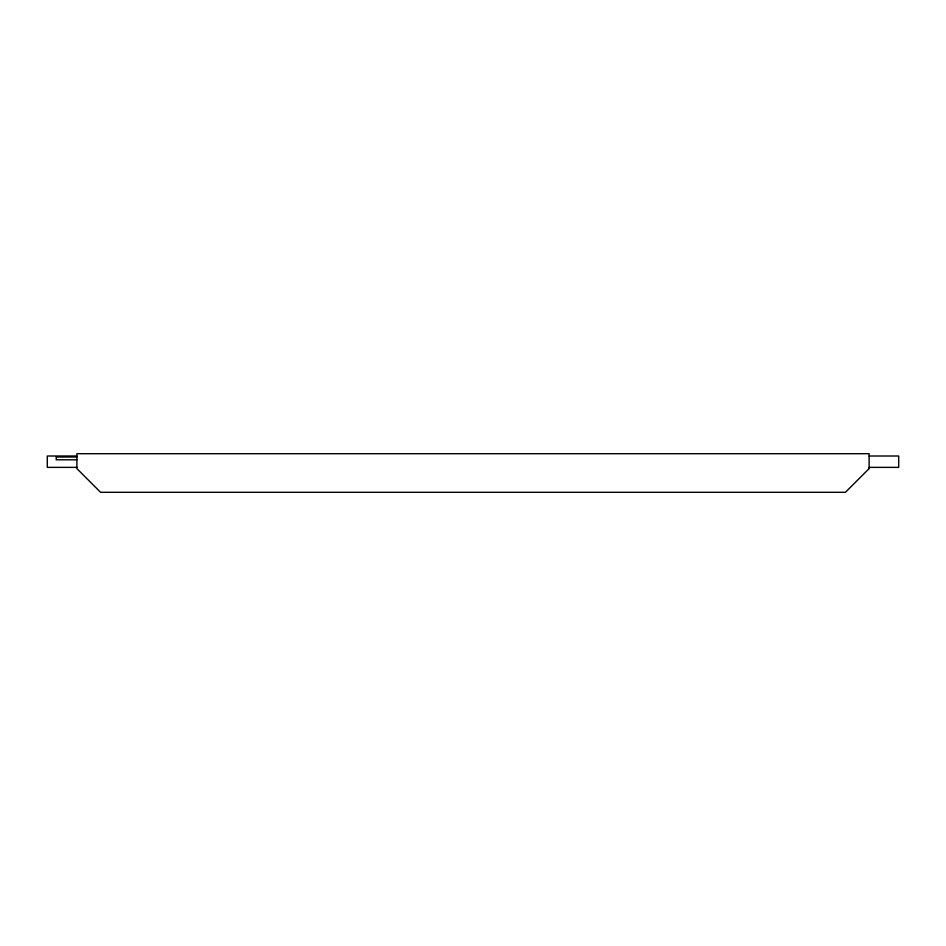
<?xml version="1.0" encoding="UTF-8"?>
<svg xmlns="http://www.w3.org/2000/svg" width="946" height="946" viewBox="0 0 946 946"><rect width="100%" height="100%" fill="white"/><g stroke="black" fill="none" stroke-linecap="round" stroke-linejoin="round"><path stroke-width="1.42" d="M76.886 456.007L47.3 456.007L47.3 467.371L76.886 467.371M869.114 456.007L898.7 456.007L898.7 467.371L869.114 467.371M76.886 457.013L56.216 457.013L56.216 459.803L76.886 459.803M869.114 468.601L845.417 492.298L100.583 492.298L76.886 468.601L76.886 453.702L869.114 453.702L869.114 468.601"/></g></svg>
